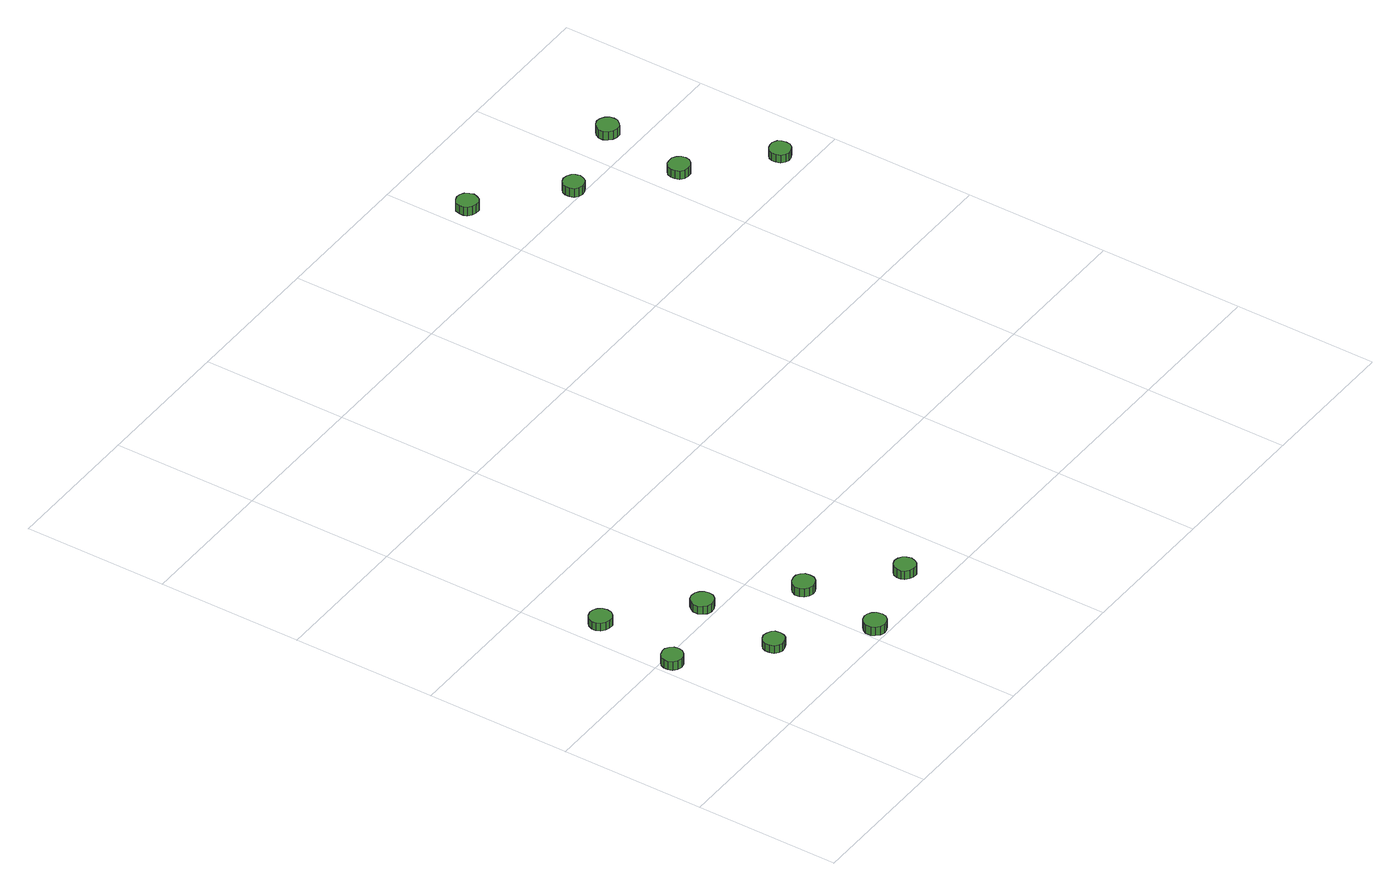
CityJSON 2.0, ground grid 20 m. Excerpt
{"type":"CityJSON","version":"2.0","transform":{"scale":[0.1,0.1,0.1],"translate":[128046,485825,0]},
"CityObjects":{
"tree1":{"type":"SolitaryVegetationObject","attributes":{"function":"something"},"geometry":[{"type":"MultiSurface","lod":"1","boundaries":[[[0,1,2,3,4,5,6,7,8,9,10,11,12,13,14]],[[15,16,17,18,19,20,21,22,23,24,25,26,27,28,29]],[[0,29,28,1]],[[1,28,27,2]],[[2,27,26,3]],[[3,26,25,4]],[[4,25,24,5]],[[5,24,23,6]],[[6,23,22,7]],[[7,22,21,8]],[[8,21,20,9]],[[9,20,19,10]],[[10,19,18,11]],[[11,18,17,12]],[[12,17,16,13]],[[13,16,15,14]],[[14,15,29,0]]]}]},
"tree2":{"type":"SolitaryVegetationObject","attributes":{"function":"something"},"geometry":[{"type":"MultiSurface","lod":"1","boundaries":[[[30,31,32,33,34,35,36,37,38,39,40,41,42,43,44]],[[45,46,47,48,49,50,51,52,53,54,55,56,57,58,59]],[[30,59,58,31]],[[31,58,57,32]],[[32,57,56,33]],[[33,56,55,34]],[[34,55,54,35]],[[35,54,53,36]],[[36,53,52,37]],[[37,52,51,38]],[[38,51,50,39]],[[39,50,49,40]],[[40,49,48,41]],[[41,48,47,42]],[[42,47,46,43]],[[43,46,45,44]],[[44,45,59,30]]]}]},
"tree3":{"type":"SolitaryVegetationObject","attributes":{"function":"something"},"geometry":[{"type":"MultiSurface","lod":"1","boundaries":[[[60,61,62,63,64,65,66,67,68,69,70,71,72,73,74]],[[75,76,77,78,79,80,81,82,83,84,85,86,87,88,89]],[[60,89,88,61]],[[61,88,87,62]],[[62,87,86,63]],[[63,86,85,64]],[[64,85,84,65]],[[65,84,83,66]],[[66,83,82,67]],[[67,82,81,68]],[[68,81,80,69]],[[69,80,79,70]],[[70,79,78,71]],[[71,78,77,72]],[[72,77,76,73]],[[73,76,75,74]],[[74,75,89,60]]]}]},
"tree4":{"type":"SolitaryVegetationObject","attributes":{"function":"something"},"geometry":[{"type":"MultiSurface","lod":"1","boundaries":[[[90,91,92,93,94,95,96,97,98,99,100,101,102,103,104]],[[105,106,107,108,109,110,111,112,113,114,115,116,117,118,119]],[[90,119,118,91]],[[91,118,117,92]],[[92,117,116,93]],[[93,116,115,94]],[[94,115,114,95]],[[95,114,113,96]],[[96,113,112,97]],[[97,112,111,98]],[[98,111,110,99]],[[99,110,109,100]],[[100,109,108,101]],[[101,108,107,102]],[[102,107,106,103]],[[103,106,105,104]],[[104,105,119,90]]]}]},
"tree5":{"type":"SolitaryVegetationObject","attributes":{"function":"something"},"geometry":[{"type":"MultiSurface","lod":"1","boundaries":[[[120,121,122,123,124,125,126,127,128,129,130,131,132,133,134]],[[135,136,137,138,139,140,141,142,143,144,145,146,147,148,149]],[[120,149,148,121]],[[121,148,147,122]],[[122,147,146,123]],[[123,146,145,124]],[[124,145,144,125]],[[125,144,143,126]],[[126,143,142,127]],[[127,142,141,128]],[[128,141,140,129]],[[129,140,139,130]],[[130,139,138,131]],[[131,138,137,132]],[[132,137,136,133]],[[133,136,135,134]],[[134,135,149,120]]]}]},
"tree6":{"type":"SolitaryVegetationObject","attributes":{"function":"something"},"geometry":[{"type":"MultiSurface","lod":"1","boundaries":[[[150,151,152,153,154,155,156,157,158,159,160,161,162,163,164]],[[165,166,167,168,169,170,171,172,173,174,175,176,177,178,179]],[[150,179,178,151]],[[151,178,177,152]],[[152,177,176,153]],[[153,176,175,154]],[[154,175,174,155]],[[155,174,173,156]],[[156,173,172,157]],[[157,172,171,158]],[[158,171,170,159]],[[159,170,169,160]],[[160,169,168,161]],[[161,168,167,162]],[[162,167,166,163]],[[163,166,165,164]],[[164,165,179,150]]]}]},
"tree7":{"type":"SolitaryVegetationObject","attributes":{"function":"something"},"geometry":[{"type":"MultiSurface","lod":"1","boundaries":[[[180,181,182,183,184,185,186,187,188,189,190,191,192,193,194]],[[195,196,197,198,199,200,201,202,203,204,205,206,207,208,209]],[[180,209,208,181]],[[181,208,207,182]],[[182,207,206,183]],[[183,206,205,184]],[[184,205,204,185]],[[185,204,203,186]],[[186,203,202,187]],[[187,202,201,188]],[[188,201,200,189]],[[189,200,199,190]],[[190,199,198,191]],[[191,198,197,192]],[[192,197,196,193]],[[193,196,195,194]],[[194,195,209,180]]]}]},
"tree8":{"type":"SolitaryVegetationObject","attributes":{"function":"something"},"geometry":[{"type":"MultiSurface","lod":"1","boundaries":[[[210,211,212,213,214,215,216,217,218,219,220,221,222,223,224]],[[225,226,227,228,229,230,231,232,233,234,235,236,237,238,239]],[[210,239,238,211]],[[211,238,237,212]],[[212,237,236,213]],[[213,236,235,214]],[[214,235,234,215]],[[215,234,233,216]],[[216,233,232,217]],[[217,232,231,218]],[[218,231,230,219]],[[219,230,229,220]],[[220,229,228,221]],[[221,228,227,222]],[[222,227,226,223]],[[223,226,225,224]],[[224,225,239,210]]]}]},
"tree9":{"type":"SolitaryVegetationObject","attributes":{"function":"something"},"geometry":[{"type":"MultiSurface","lod":"1","boundaries":[[[240,241,242,243,244,245,246,247,248,249,250,251,252,253,254]],[[255,256,257,258,259,260,261,262,263,264,265,266,267,268,269]],[[240,269,268,241]],[[241,268,267,242]],[[242,267,266,243]],[[243,266,265,244]],[[244,265,264,245]],[[245,264,263,246]],[[246,263,262,247]],[[247,262,261,248]],[[248,261,260,249]],[[249,260,259,250]],[[250,259,258,251]],[[251,258,257,252]],[[252,257,256,253]],[[253,256,255,254]],[[254,255,269,240]]]}]},
"tree10":{"type":"SolitaryVegetationObject","attributes":{"function":"something"},"geometry":[{"type":"MultiSurface","lod":"1","boundaries":[[[270,271,272,273,274,275,276,277,278,279,280,281,282,283,284]],[[285,286,287,288,289,290,291,292,293,294,295,296,297,298,299]],[[270,299,298,271]],[[271,298,297,272]],[[272,297,296,273]],[[273,296,295,274]],[[274,295,294,275]],[[275,294,293,276]],[[276,293,292,277]],[[277,292,291,278]],[[278,291,290,279]],[[279,290,289,280]],[[280,289,288,281]],[[281,288,287,282]],[[282,287,286,283]],[[283,286,285,284]],[[284,285,299,270]]]}]},
"tree11":{"type":"SolitaryVegetationObject","attributes":{"function":"something"},"geometry":[{"type":"MultiSurface","lod":"1","boundaries":[[[300,301,302,303,304,305,306,307,308,309,310,311,312,313,314]],[[315,316,317,318,319,320,321,322,323,324,325,326,327,328,329]],[[300,329,328,301]],[[301,328,327,302]],[[302,327,326,303]],[[303,326,325,304]],[[304,325,324,305]],[[305,324,323,306]],[[306,323,322,307]],[[307,322,321,308]],[[308,321,320,309]],[[309,320,319,310]],[[310,319,318,311]],[[311,318,317,312]],[[312,317,316,313]],[[313,316,315,314]],[[314,315,329,300]]]}]},
"tree12":{"type":"SolitaryVegetationObject","attributes":{"function":"something"},"geometry":[{"type":"MultiSurface","lod":"1","boundaries":[[[330,331,332,333,334,335,336,337,338,339,340,341,342,343,344]],[[345,346,347,348,349,350,351,352,353,354,355,356,357,358,359]],[[330,359,358,331]],[[331,358,357,332]],[[332,357,356,333]],[[333,356,355,334]],[[334,355,354,335]],[[335,354,353,336]],[[336,353,352,337]],[[337,352,351,338]],[[338,351,350,339]],[[339,350,349,340]],[[340,349,348,341]],[[341,348,347,342]],[[342,347,346,343]],[[343,346,345,344]],[[344,345,359,330]]]}]}
},
"vertices":[
[35,188,18],[34,194,18],[30,199,18],[25,202,18],[19,202,18],[13,200,18],[8,196,18],[6,191,18],[6,185,18],[8,179,18],[13,175,18],[19,173,18],[25,174,18],[30,177,18],[34,182,18],[34,182,5],[30,177,5],[25,174,5],[19,173,5],[13,175,5],[8,179,5],[6,185,5],[6,191,5],[8,196,5],[13,200,5],[19,202,5],[25,202,5],[30,199,5],[34,194,5],[35,188,5],
[52,306,16],[51,312,16],[47,317,16],[42,320,16],[36,321,16],[30,319,16],[25,315,16],[22,309,16],[22,303,16],[25,297,16],[30,293,16],[36,291,16],[42,291,16],[47,294,16],[51,299,16],[51,299,4],[47,294,4],[42,291,4],[36,291,4],[30,293,4],[25,297,4],[22,303,4],[22,309,4],[25,315,4],[30,319,4],[36,321,4],[42,320,4],[47,317,4],[51,312,4],[52,306,4],
[132,102,17],[131,108,17],[128,112,17],[122,115,17],[116,116,17],[111,114,17],[106,110,17],[104,105,17],[104,99,17],[106,93,17],[111,89,17],[116,87,17],[122,88,17],[128,91,17],[131,96,17],[131,96,5],[128,91,5],[122,88,5],[116,87,5],[111,89,5],[106,93,5],[104,99,5],[104,105,5],[106,110,5],[111,114,5],[116,116,5],[122,115,5],[128,112,5],[131,108,5],[132,102,5],
[150,219,16],[149,226,16],[145,231,16],[140,234,16],[133,235,16],[127,233,16],[123,228,16],[120,223,16],[120,216,16],[123,211,16],[127,206,16],[133,204,16],[140,205,16],[145,208,16],[149,213,16],[149,213,4],[145,208,4],[140,205,4],[133,204,4],[127,206,4],[123,211,4],[120,216,4],[120,223,4],[123,228,4],[127,233,4],[133,235,4],[140,234,4],[145,231,4],[149,226,4],[150,219,4],
[231,16,19],[230,23,19],[226,28,19],[221,31,19],[215,32,19],[209,30,19],[204,25,19],[201,20,19],[201,13,19],[204,8,19],[209,3,19],[215,1,19],[221,2,19],[226,5,19],[230,10,19],[230,10,6],[226,5,6],[221,2,6],[215,1,6],[209,3,6],[204,8,6],[201,13,6],[201,20,6],[204,25,6],[209,30,6],[215,32,6],[221,31,6],[226,28,6],[230,23,6],[231,16,6],
[248,134,17],[247,141,17],[243,146,17],[238,149,17],[232,149,17],[226,147,17],[221,143,17],[218,137,17],[218,131,17],[221,125,17],[226,121,17],[232,119,17],[238,120,17],[243,123,17],[247,128,17],[247,128,4],[243,123,4],[238,120,4],[232,119,4],[226,121,4],[221,125,4],[218,131,4],[218,137,4],[221,143,4],[226,147,4],[232,149,4],[238,149,4],[243,146,4],[247,141,4],[248,134,4],
[345,48,18],[343,54,18],[340,59,18],[335,62,18],[329,63,18],[323,61,18],[318,57,18],[316,51,18],[316,45,18],[318,40,18],[323,36,18],[329,34,18],[335,34,18],[340,37,18],[343,42,18],[343,42,5],[340,37,5],[335,34,5],[329,34,5],[323,36,5],[318,40,5],[316,45,5],[316,51,5],[318,57,5],[323,61,5],[329,63,5],[335,62,5],[340,59,5],[343,54,5],[345,48,5],
[648,902,17],[646,908,17],[643,913,17],[638,916,17],[632,917,17],[626,915,17],[621,911,17],[619,905,17],[619,899,17],[621,894,17],[626,890,17],[632,888,17],[638,888,17],[643,891,17],[646,896,17],[646,896,4],[643,891,4],[638,888,4],[632,888,4],[626,890,4],[621,894,4],[619,899,4],[619,905,4],[621,911,4],[626,915,4],[632,917,4],[638,916,4],[643,913,4],[646,908,4],[648,902,4],
[751,813,18],[749,818,18],[746,823,18],[741,826,18],[735,827,18],[729,825,18],[724,821,18],[722,816,18],[722,810,18],[724,804,18],[729,800,18],[735,798,18],[741,799,18],[746,802,18],[749,807,18],[749,807,5],[746,802,5],[741,799,5],[735,798,5],[729,800,5],[724,804,5],[722,810,5],[722,816,5],[724,821,5],[729,825,5],[735,827,5],[741,826,5],[746,823,5],[749,818,5],[751,813,5],
[852,723,19],[851,729,19],[847,734,19],[842,737,19],[836,737,19],[830,736,19],[825,732,19],[823,726,19],[823,720,19],[825,714,19],[830,710,19],[836,709,19],[842,709,19],[847,712,19],[851,717,19],[851,717,6],[847,712,6],[842,709,6],[836,709,6],[830,710,6],[825,714,6],[823,720,6],[823,726,6],[825,732,6],[830,736,6],[836,737,6],[842,737,6],[847,734,6],[851,729,6],[852,723,6],
[869,841,18],[868,847,18],[864,852,18],[859,855,18],[853,856,18],[847,854,18],[842,850,18],[839,844,18],[839,838,18],[842,832,18],[847,828,18],[853,826,18],[859,826,18],[864,830,18],[868,835,18],[868,835,5],[864,830,5],[859,826,5],[853,826,5],[847,828,5],[842,832,5],[839,838,5],[839,844,5],[842,850,5],[847,854,5],[853,856,5],[859,855,5],[864,852,5],[868,847,5],[869,841,5],
[949,638,17],[948,644,17],[945,649,17],[939,652,17],[933,652,17],[928,650,17],[923,646,17],[921,641,17],[921,635,17],[923,629,17],[928,625,17],[933,623,17],[939,624,17],[945,627,17],[948,632,17],[948,632,5],[945,627,5],[939,624,5],[933,623,5],[928,625,5],[923,629,5],[921,635,5],[921,641,5],[923,646,5],[928,650,5],[933,652,5],[939,652,5],[945,649,5],[948,644,5],[949,638,5]
]}
